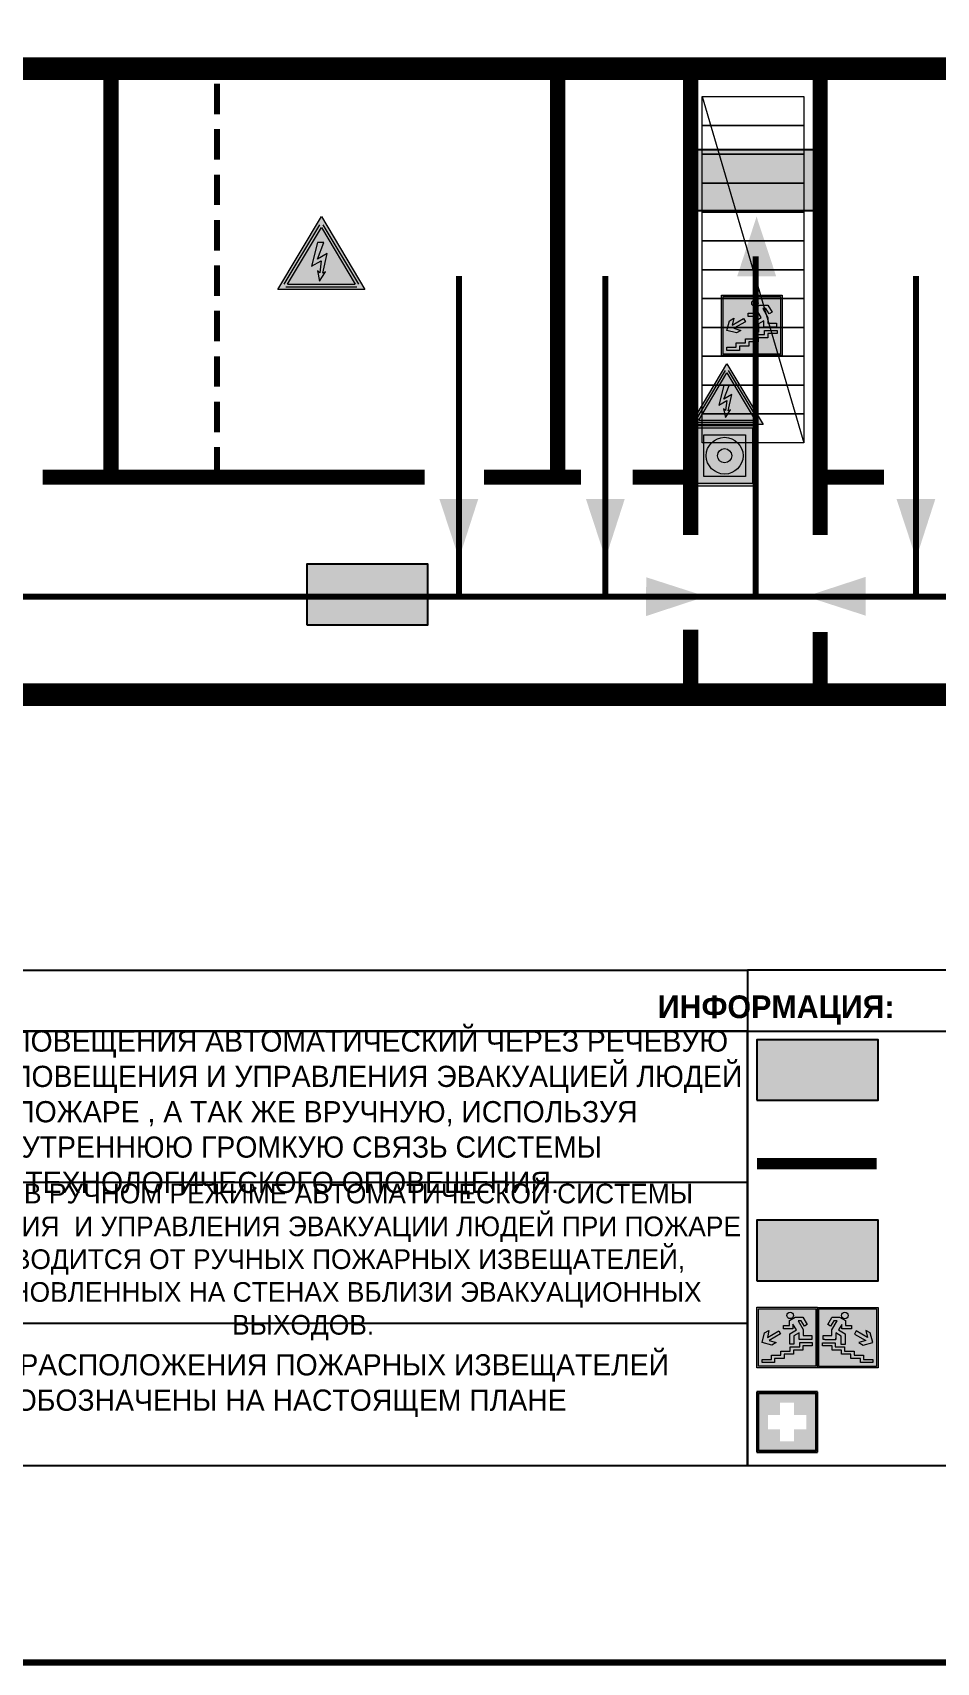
# Model space of a CAD drawing. Header units: millimetres. Extents: x 13114 to 67229, y 22859 to 38520.
# Drawn here: x 37452 to 37571.3, y 25479 to 25694.3 of the extents above; entities that cross this region are included whole.
import ezdxf

# ---------------------------------------------------------------- set-up
doc = ezdxf.new("R2010")
doc.units = ezdxf.units.MM
doc.linetypes.add('{ Wide Dash }', pattern=[12, 4, -2, 4, -2])
doc.layers.add('План_Штампы', color=7, linetype='Continuous')
doc.styles.add('обычный', font='arial.ttf')

# ---------------------------------------------------------------- blocks, each defined once
blk = doc.blocks.new('A$C32E8229D')
at = {"true_color": 0xffffff}
blk.add_hatch(color=7, dxfattribs=at).paths.add_polyline_path([(0, 0), (0, -8), (16, -8), (16, 0)])
h = blk.add_hatch(color=126)
h.paths.add_polyline_path([(0.2, -0.2), (15.8, -0.2), (15.8, -7.8), (0.2, -7.8)])
h.paths.add_polyline_path([(13.49, -2.05), (12.08, -2.05), (11.37, -2.63, 0.162397), (11.29, -2.84), (11.29, -3.63), (10.35, -3.63), (10.35, -4.05), (11.68, -4.05), (11.68, -3.48), (12.26, -4.28), (11.29, -5.1), (11.29, -6.78), (11.85, -6.78), (11.85, -5.44), (12.8, -4.64), (12.8, -5.94), (14.46, -5.94), (14.46, -5.39), (13.45, -5.39), (13.45, -3.97), (12.46, -2.59), (13.15, -2.59), (13.69, -3.34), (14.18, -3)], flags=16)
h.paths.add_polyline_path([(10.74, -1.82, 1), (11.8, -1.82, 1)], flags=16)
h.paths.add_polyline_path([(9.39, -3.59), (5.99, -3.59), (6.56, -3.03), (5.91, -3.03), (5.1, -3.83), (5.91, -4.64), (6.56, -4.64), (5.99, -4.09), (9.39, -4.09)], flags=16)
h.paths.add_polyline_path([(4.29, -1.08), (1.72, -1.08), (1.72, -6.6), (4.29, -6.6)], flags=16)
at = {"color": 126}
blk.add_lwpolyline([(16, -8), (0, -8), (0, 0), (16, 0)], close=True, dxfattribs=at)
blk = doc.blocks.new('A$C3E6D3DDE')
at = {"lineweight": 5}
h = blk.add_hatch(color=40, dxfattribs=at)
h.paths.add_polyline_path([(24.1, 1.45), (16.46, -11.35), (31.74, -11.35)])
h.paths.add_polyline_path([(24.09, -0.46), (30.03, -10.41), (18.14, -10.41)], flags=16)
h.paths.add_polyline_path([(24.54, -3.08), (23.41, -6.02), (25.13, -5.01), (24.33, -8.5), (24.82, -8.27), (23.79, -9.86), (23.4, -8.04), (23.8, -8.43), (24.04, -6.29), (22.39, -7.25), (23.44, -3.08)], flags=0)
h = blk.add_hatch(color=256, dxfattribs=at)
h.paths.add_polyline_path([(24.37, 0.03, 0.567511), (23.82, 0.03), (17.59, -10.4, 0.582454), (17.86, -10.88), (30.32, -10.88, 0.582149), (30.6, -10.4)])
h.paths.add_polyline_path([(24.09, -0.46), (18.14, -10.41), (30.03, -10.41)], flags=16)
h.paths.add_polyline_path([(24.54, -3.08), (23.41, -6.02), (25.13, -5.01), (24.33, -8.5), (24.82, -8.27), (23.79, -9.86), (23.4, -8.04), (23.8, -8.43), (24.04, -6.29), (22.39, -7.25), (23.44, -3.08)], flags=0)
h = blk.add_hatch(color=40, dxfattribs=at)
h.paths.add_polyline_path([(24.09, -0.46), (18.14, -10.41), (30.03, -10.41)])
h.paths.add_polyline_path([(24.82, -8.27), (23.79, -9.86), (23.4, -8.04), (23.8, -8.43), (24.04, -6.29), (22.39, -7.25), (23.44, -3.08), (24.54, -3.08), (23.41, -6.02), (25.13, -5.01), (24.33, -8.5)], flags=16)
at = {"color": 40, "lineweight": 5}
for p, q in [((16.46, -11.35), (24.1, 1.45)), ((24.1, 1.45), (31.74, -11.35))]:
    blk.add_line(p, q, dxfattribs=at)
at = {"lineweight": 5}
for p, q in [((17.59, -10.4), (23.82, 0.03)), ((24.37, 0.03), (30.6, -10.4)), ((18.14, -10.41), (24.09, -0.46)), ((24.09, -0.46), (30.03, -10.41)), ((23.44, -3.08), (22.39, -7.25)), ((23.41, -6.02), (24.54, -3.08)), ((25.13, -5.01), (23.41, -6.02)), ((24.54, -3.08), (23.44, -3.08)), ((24.33, -8.5), (25.13, -5.01)), ((22.39, -7.25), (24.04, -6.29)), ((23.8, -8.43), (23.4, -8.04)), ((23.4, -8.04), (23.79, -9.86)), ((23.79, -9.86), (24.82, -8.27)), ((24.04, -6.29), (23.8, -8.43)), ((24.82, -8.27), (24.33, -8.5)), ((17.86, -10.88), (30.32, -10.88)), ((18.14, -10.41), (30.03, -10.41))]:
    blk.add_line(p, q, dxfattribs=at)
at = {"color": 50, "lineweight": 5}
blk.add_line((31.74, -11.35), (16.46, -11.35), dxfattribs=at)
blk = doc.blocks.new('A$C7B4425F7')
at = {"true_color": 0xffffff}
blk.add_hatch(color=7, dxfattribs=at).paths.add_polyline_path([(0, 0), (-16, 0), (-16, -8), (0, -8)])
h = blk.add_hatch(color=126)
h.paths.add_polyline_path([(-0.2, -0.2), (-15.8, -0.2), (-15.8, -7.8), (-0.2, -7.8)])
h.paths.add_polyline_path([(-11.76, -2.03), (-11.76, -3.66), (-11.17, -3.66, -0.568275), (-11.17, -6.18), (-12.58, -6.18), (-12.58, -2.03)], flags=16)
h.paths.add_polyline_path([(-13.33, -4.12, -0.495768), (-13.59, -6.18), (-15.03, -6.18), (-15.03, -2.03), (-13.59, -2.03, -0.487973)], flags=16)
h.paths.add_polyline_path([(-10.25, -2.03), (-9.48, -2.03), (-9.48, -6.18), (-10.25, -6.18)], flags=16)
h.paths.add_polyline_path([(-13.84, -3.69), (-14.24, -3.69), (-14.24, -3.03), (-13.9, -3.03, -0.692621)], flags=0)
h.paths.add_polyline_path([(-9.15, -2.03), (-8.4, -2.03), (-8.04, -3.07), (-7.68, -2.03), (-6.93, -2.03), (-7.64, -4.1), (-6.93, -6.18), (-7.68, -6.18), (-8.04, -5.14), (-8.4, -6.18), (-9.15, -6.18), (-8.44, -4.1)], flags=16)
h.paths.add_polyline_path([(-11.76, -4.46), (-11.42, -4.46, -0.692621), (-11.36, -5.12), (-11.76, -5.12)], flags=0)
h.paths.add_polyline_path([(-13.9, -5.2), (-14.24, -5.2), (-14.24, -4.55), (-13.84, -4.55, -0.708038)], flags=0)
edge = h.paths.add_edge_path(flags=16)
edge.add_ellipse((-5.51, -4.08), major_axis=(0, 2.05), ratio=0.586184, start_angle=0, end_angle=360)
edge = h.paths.add_edge_path(flags=0)
edge.add_ellipse((-5.51, -4.08), major_axis=(0, 1.14), ratio=0.454828, start_angle=0, end_angle=360)
h.paths.add_polyline_path([(-4.13, -4.96, 0.377264), (-3.48, -4.52, 0.0555), (-3.16, -2.03), (-1.66, -2.03), (-1.66, -4.96), (-0.96, -4.96), (-0.96, -7.01), (-1.75, -7.01), (-1.75, -6.18), (-3.3, -6.18), (-3.3, -7.02), (-4.13, -7.02)], flags=16)
h.paths.add_polyline_path([(-2.73, -2.91), (-2.28, -2.91), (-2.28, -4.96), (-3.05, -4.96, 0.079136)], flags=0)
at = {"color": 126}
blk.add_lwpolyline([(-16, -8), (0, -8), (0, 0), (-16, 0)], close=True, dxfattribs=at)
blk = doc.blocks.new('A$C18900ED3')
h = blk.add_hatch(color=126)
h.paths.add_polyline_path([(-0.18, -0.18), (-7.02, -0.18), (-7.02, -7.02), (-0.18, -7.02)])
h.paths.add_polyline_path([(-5.89, -4.46), (-5.89, -2.77), (-4.46, -2.77), (-4.46, -1.31), (-2.77, -1.31), (-2.77, -2.77), (-1.33, -2.77), (-1.33, -4.46), (-2.77, -4.46), (-2.77, -5.89), (-4.46, -5.89), (-4.46, -4.46)], flags=16)
at = {"color": 126}
for p, q in [((-7.2, 0), (-7.2, -7.2)), ((0, 0), (-7.2, 0)), ((0, -7.2), (0, 0)), ((-7.02, -7.02), (-7.02, -0.18)), ((-7.02, -0.18), (-0.18, -0.18)), ((-0.18, -0.18), (-0.18, -7.02)), ((-7.2, -7.2), (0, -7.2)), ((-0.18, -7.02), (-7.02, -7.02))]:
    blk.add_line(p, q, dxfattribs=at)
blk = doc.blocks.new('вниз 3')
at = {"lineweight": 0, "true_color": 0xffffff}
h = blk.add_hatch(color=7, dxfattribs=at)
h.dxf.hatch_style = 1
h.paths.add_polyline_path([(40997.5, -4475.69), (40997.25, -4475.28), (40995.76, -4476.15), (40995.97, -4475.23), (40995.39, -4475.56), (40995.05, -4476.83), (40996.33, -4477.17), (40996.91, -4476.83), (40996, -4476.55)], flags=0)
h.paths.add_polyline_path([(40999.81, -4473.95), (41000.22, -4473.95), (41000.64, -4474.67), (41001.03, -4474.43), (41000.46, -4473.49), (41000.42, -4473.49), (40999.43, -4473.49), (40998.68, -4473.92), (40998.68, -4474.57), (40997.88, -4474.57), (40997.88, -4475), (40999.14, -4475), (40999.14, -4474.43), (40999.14, -4474.38), (40999.59, -4475.15), (40998.72, -4475.67), (40998.72, -4477.06), (40999.24, -4477.06), (40999.24, -4475.96), (40999.95, -4475.56), (40999.95, -4476.43), (41001.61, -4476.43), (41001.61, -4475.88), (41000.47, -4475.88), (41000.47, -4475.12)], flags=0)
h.paths.add_polyline_path([(40999.2, -4473.24, 1), (40998.35, -4473.24, 1)], flags=0)
h.paths.add_polyline_path([(41000.46, -4477.26), (41001.69, -4477.26), (41001.69, -4476.84), (41000.03, -4476.84), (41000.03, -4477.39), (40998.78, -4477.39), (40998.78, -4477.95), (40997.53, -4477.95), (40997.53, -4478.5), (40996.29, -4478.5), (40996.29, -4479.06), (40995.05, -4479.06), (40995.05, -4479.48), (40995.29, -4479.48), (40996.72, -4479.48), (40996.72, -4478.92), (40997.97, -4478.92), (40997.97, -4478.36), (40999.2, -4478.36), (40999.2, -4477.81), (41000.46, -4477.81)], flags=0)
h.paths.add_polyline_path([(41002.37, -4472.17), (40994.37, -4472.17), (40994.37, -4480.17), (41002.37, -4480.17)])
h.paths.add_polyline_path([(41002.16, -4479.96), (40994.57, -4479.96), (40994.57, -4472.37), (41002.16, -4472.37)], flags=16)
h.paths.add_polyline_path([(41001.61, -4475.88), (41001.61, -4476.43), (40999.95, -4476.43), (40999.95, -4475.56), (40999.24, -4475.96), (40999.24, -4477.06), (40998.72, -4477.06), (40998.72, -4475.67), (40999.59, -4475.15), (40999.14, -4474.38), (40999.14, -4474.43), (40999.14, -4475), (40997.88, -4475), (40997.88, -4474.57), (40998.68, -4474.57), (40998.68, -4473.92), (40999.43, -4473.49), (41000.42, -4473.49), (41000.46, -4473.49), (41001.03, -4474.43), (41000.64, -4474.67), (41000.22, -4473.95), (40999.81, -4473.95), (41000.47, -4475.12), (41000.47, -4475.88)], flags=0)
h.paths.add_polyline_path([(41001.69, -4476.84), (41001.69, -4477.26), (41000.46, -4477.26), (41000.46, -4477.81), (40999.2, -4477.81), (40999.2, -4478.36), (40997.97, -4478.36), (40997.97, -4478.92), (40996.72, -4478.92), (40996.72, -4479.48), (40995.05, -4479.48), (40995.05, -4479.06), (40996.29, -4479.06), (40996.29, -4478.5), (40997.53, -4478.5), (40997.53, -4477.95), (40998.78, -4477.95), (40998.78, -4477.39), (41000.03, -4477.39), (41000.03, -4476.84)], flags=0)
h.paths.add_polyline_path([(40998.35, -4473.24, -1), (40999.2, -4473.24, -1)], flags=0)
h.paths.add_polyline_path([(40997.5, -4475.69), (40996, -4476.55), (40996.91, -4476.83), (40996.33, -4477.17), (40995.05, -4476.83), (40995.39, -4475.56), (40995.97, -4475.23), (40995.76, -4476.15), (40997.25, -4475.28)], flags=0)
at = {"lineweight": 0}
h = blk.add_hatch(color=126, dxfattribs=at)
h.dxf.hatch_style = 1
h.paths.add_polyline_path([(41002.16, -4472.37), (40994.57, -4472.37), (40994.57, -4479.96), (41002.16, -4479.96)])
h.paths.add_polyline_path([(40995.97, -4475.23), (40995.76, -4476.15), (40997.25, -4475.28), (40997.5, -4475.69), (40996, -4476.55), (40996.91, -4476.83), (40996.33, -4477.17), (40995.05, -4476.83), (40995.39, -4475.56)], flags=16)
h.paths.add_polyline_path([(40997.88, -4474.57), (40998.68, -4474.57), (40998.68, -4473.92), (40999.43, -4473.49), (41000.42, -4473.49), (41000.46, -4473.49), (41001.03, -4474.43), (41000.64, -4474.67), (41000.22, -4473.95), (40999.81, -4473.95), (41000.47, -4475.12), (41000.47, -4475.88), (41001.61, -4475.88), (41001.61, -4476.43), (40999.95, -4476.43), (40999.95, -4475.56), (40999.24, -4475.96), (40999.24, -4477.06), (40998.72, -4477.06), (40998.72, -4475.67), (40999.59, -4475.15), (40999.14, -4474.38), (40999.14, -4474.43), (40999.14, -4475), (40997.88, -4475)], flags=16)
h.paths.add_polyline_path([(40998.35, -4473.24, -1), (40999.2, -4473.24, -1)], flags=16)
h.paths.add_polyline_path([(40997.53, -4477.95), (40998.78, -4477.95), (40998.78, -4477.39), (41000.03, -4477.39), (41000.03, -4476.84), (41001.69, -4476.84), (41001.69, -4477.26), (41000.46, -4477.26), (41000.46, -4477.81), (40999.2, -4477.81), (40999.2, -4478.36), (40997.97, -4478.36), (40997.97, -4478.92), (40996.72, -4478.92), (40996.72, -4479.48), (40995.05, -4479.48), (40995.05, -4479.06), (40996.29, -4479.06), (40996.29, -4478.5), (40997.53, -4478.5)], flags=16)
at = {"lineweight": 0, "true_color": 0xffffff}
h = blk.add_hatch(color=7, dxfattribs=at)
h.dxf.hatch_style = 1
h.paths.add_polyline_path([(40999.2, -4473.24, 1), (40998.35, -4473.24, 1)])
h.paths.add_polyline_path([(40999.81, -4473.95), (41000.22, -4473.95), (41000.64, -4474.67), (41001.03, -4474.43), (41000.46, -4473.49), (41000.42, -4473.49), (40999.43, -4473.49), (40998.68, -4473.92), (40998.68, -4474.57), (40997.88, -4474.57), (40997.88, -4475), (40999.14, -4475), (40999.14, -4474.43), (40999.14, -4474.38), (40999.59, -4475.15), (40998.72, -4475.67), (40998.72, -4477.06), (40999.24, -4477.06), (40999.24, -4475.96), (40999.95, -4475.56), (40999.95, -4476.43), (41001.61, -4476.43), (41001.61, -4475.88), (41000.47, -4475.88), (41000.47, -4475.12)])
h.paths.add_polyline_path([(40999.2, -4477.81), (41000.46, -4477.81), (41000.46, -4477.26), (41001.69, -4477.26), (41001.69, -4476.84), (41000.03, -4476.84), (41000.03, -4477.39), (40998.78, -4477.39), (40998.78, -4477.95), (40997.53, -4477.95), (40997.53, -4478.5), (40996.29, -4478.5), (40996.29, -4479.06), (40995.05, -4479.06), (40995.05, -4479.48), (40995.29, -4479.48), (40996.72, -4479.48), (40996.72, -4478.92), (40997.97, -4478.92), (40997.97, -4478.36), (40999.2, -4478.36)])
h.paths.add_polyline_path([(40997.5, -4475.69), (40997.25, -4475.28), (40995.76, -4476.15), (40995.97, -4475.23), (40995.39, -4475.56), (40995.05, -4476.83), (40996.33, -4477.17), (40996.91, -4476.83), (40996, -4476.55)])
at = {"color": 126, "lineweight": 0}
for points in [[(40994.37, -4472.17), (41002.37, -4472.17), (41002.37, -4480.17), (40994.37, -4480.17)], [(40994.57, -4472.37), (41002.16, -4472.37), (41002.16, -4479.96), (40994.57, -4479.96)]]:
    blk.add_lwpolyline(points, close=True, dxfattribs=at)
for points in [[(40995.05, -4476.83), (40995.39, -4475.56), (40995.97, -4475.23), (40995.76, -4476.15), (40997.25, -4475.28), (40997.5, -4475.69), (40996, -4476.55), (40996.91, -4476.83), (40996.33, -4477.17), (40995.05, -4476.83)], [(40999.14, -4474.43), (40999.14, -4475), (40997.88, -4475), (40997.88, -4474.57), (40998.68, -4474.57), (40998.68, -4473.92), (40999.43, -4473.49), (41000.42, -4473.49), (41000.46, -4473.49), (41001.03, -4474.43), (41000.64, -4474.67), (41000.22, -4473.95), (40999.81, -4473.95), (41000.47, -4475.12), (41000.47, -4475.88), (41001.61, -4475.88), (41001.61, -4476.43), (40999.95, -4476.43), (40999.95, -4475.56), (40999.24, -4475.96), (40999.24, -4477.06), (40998.72, -4477.06), (40998.72, -4475.67), (40999.59, -4475.15), (40999.14, -4474.38), (40999.14, -4474.43)], [(40995.29, -4479.48), (40995.05, -4479.48), (40995.05, -4479.06), (40996.29, -4479.06), (40996.29, -4478.5), (40997.53, -4478.5), (40997.53, -4477.95), (40998.78, -4477.95), (40998.78, -4477.39), (41000.03, -4477.39), (41000.03, -4476.84), (41001.69, -4476.84), (41001.69, -4477.26), (41000.46, -4477.26), (41000.46, -4477.81), (40999.2, -4477.81), (40999.2, -4478.36), (40997.97, -4478.36), (40997.97, -4478.92), (40996.72, -4478.92), (40996.72, -4479.48), (40995.05, -4479.48)]]:
    blk.add_lwpolyline(points, dxfattribs=at)
blk.add_circle((40998.77, -4473.24), 0.426, dxfattribs=at)
blk = doc.blocks.new('вниз')
at = {"lineweight": 0, "true_color": 0xffffff}
h = blk.add_hatch(color=7, dxfattribs=at)
h.dxf.hatch_style = 1
h.paths.add_polyline_path([(40994.51, -4472.22), (40986.51, -4472.22), (40986.51, -4480.22), (40994.51, -4480.22)])
h.paths.add_polyline_path([(40994.31, -4472.42), (40994.31, -4480.01), (40986.71, -4480.01), (40986.71, -4472.42)], flags=16)
h.paths.add_polyline_path([(40988.43, -4473.53), (40989.43, -4473.53), (40990.19, -4473.96), (40990.19, -4474.6), (40991, -4474.6), (40991, -4475.06), (40989.73, -4475.06), (40989.73, -4474.46), (40989.3, -4475.18), (40990.17, -4475.7), (40990.17, -4477.11), (40989.63, -4477.11), (40989.63, -4476.01), (40988.94, -4475.59), (40988.94, -4476.46), (40988.94, -4476.46), (40987.47, -4476.46), (40987.26, -4476.46), (40987.26, -4475.92), (40988.4, -4475.92), (40988.4, -4475.2), (40989.1, -4473.99), (40988.66, -4473.99), (40988.24, -4474.7), (40987.86, -4474.47), (40988.41, -4473.56)], flags=0)
h.paths.add_polyline_path([(40990.55, -4473.29, -1), (40989.69, -4473.29, -1)], flags=0)
h.paths.add_polyline_path([(40988.85, -4476.89), (40988.85, -4477.43), (40990.1, -4477.43), (40990.1, -4477.99), (40991.34, -4477.99), (40991.34, -4478.54), (40992.59, -4478.54), (40992.59, -4479.09), (40993.83, -4479.09), (40993.83, -4479.52), (40992.17, -4479.52), (40992.17, -4478.97), (40990.91, -4478.97), (40990.91, -4478.41), (40989.68, -4478.41), (40989.68, -4477.86), (40988.43, -4477.86), (40988.43, -4477.31), (40987.6, -4477.31), (40987.18, -4477.31), (40987.18, -4476.89)], flags=0)
h.paths.add_polyline_path([(40991.61, -4475.33), (40993.12, -4476.2), (40992.9, -4475.27), (40993.48, -4475.6), (40993.83, -4476.88), (40992.56, -4477.22), (40991.97, -4476.88), (40992.9, -4476.61), (40991.38, -4475.74), (40991.58, -4475.39)], flags=0)
h.paths.add_polyline_path([(40990.19, -4473.96), (40989.43, -4473.53), (40988.43, -4473.53), (40988.41, -4473.56), (40987.86, -4474.47), (40988.24, -4474.7), (40988.66, -4473.99), (40989.1, -4473.99), (40988.4, -4475.2), (40988.4, -4475.92), (40987.26, -4475.92), (40987.26, -4476.46), (40987.47, -4476.46), (40988.94, -4476.46), (40988.94, -4476.27), (40988.94, -4475.59), (40989.63, -4476.01), (40989.63, -4477.11), (40990.17, -4477.11), (40990.17, -4475.7), (40989.3, -4475.18), (40989.73, -4474.46), (40989.73, -4475.06), (40991, -4475.06), (40991, -4474.6), (40990.19, -4474.6)], flags=0)
h.paths.add_polyline_path([(40990.55, -4473.29, 1), (40989.69, -4473.29, 1)], flags=0)
h.paths.add_polyline_path([(40991.61, -4475.33), (40991.58, -4475.39), (40991.38, -4475.74), (40992.9, -4476.61), (40991.97, -4476.88), (40992.56, -4477.22), (40993.83, -4476.88), (40993.48, -4475.6), (40992.9, -4475.27), (40993.12, -4476.2)], flags=0)
h.paths.add_polyline_path([(40990.1, -4477.43), (40988.85, -4477.43), (40988.85, -4476.89), (40987.18, -4476.89), (40987.18, -4477.31), (40987.6, -4477.31), (40988.43, -4477.31), (40988.43, -4477.86), (40989.68, -4477.86), (40989.68, -4478.41), (40990.91, -4478.41), (40990.91, -4478.97), (40992.17, -4478.97), (40992.17, -4479.52), (40993.83, -4479.52), (40993.83, -4479.09), (40992.59, -4479.09), (40992.59, -4478.54), (40991.34, -4478.54), (40991.34, -4477.99), (40990.1, -4477.99)], flags=0)
at = {"lineweight": 0}
h = blk.add_hatch(color=126, dxfattribs=at)
h.dxf.hatch_style = 1
h.paths.add_polyline_path([(40994.31, -4472.42), (40986.71, -4472.42), (40986.71, -4480.01), (40994.31, -4480.01)])
h.paths.add_polyline_path([(40988.43, -4473.53), (40989.43, -4473.53), (40990.19, -4473.96), (40990.19, -4474.6), (40991, -4474.6), (40991, -4475.06), (40989.73, -4475.06), (40989.73, -4474.46), (40989.3, -4475.18), (40990.17, -4475.7), (40990.17, -4477.11), (40989.63, -4477.11), (40989.63, -4476.01), (40988.94, -4475.59), (40988.94, -4476.46), (40988.94, -4476.46), (40987.47, -4476.46), (40987.26, -4476.46), (40987.26, -4475.92), (40988.4, -4475.92), (40988.4, -4475.2), (40989.1, -4473.99), (40988.66, -4473.99), (40988.24, -4474.7), (40987.86, -4474.47), (40988.41, -4473.56)], flags=16)
h.paths.add_polyline_path([(40990.55, -4473.29, -1), (40989.69, -4473.29, -1)], flags=16)
h.paths.add_polyline_path([(40988.85, -4476.89), (40988.85, -4477.43), (40990.1, -4477.43), (40990.1, -4477.99), (40991.34, -4477.99), (40991.34, -4478.54), (40992.59, -4478.54), (40992.59, -4479.09), (40993.83, -4479.09), (40993.83, -4479.52), (40992.17, -4479.52), (40992.17, -4478.97), (40990.91, -4478.97), (40990.91, -4478.41), (40989.68, -4478.41), (40989.68, -4477.86), (40988.43, -4477.86), (40988.43, -4477.31), (40987.6, -4477.31), (40987.18, -4477.31), (40987.18, -4476.89)], flags=16)
h.paths.add_polyline_path([(40991.61, -4475.33), (40993.12, -4476.2), (40992.9, -4475.27), (40993.48, -4475.6), (40993.83, -4476.88), (40992.56, -4477.22), (40991.97, -4476.88), (40992.9, -4476.61), (40991.38, -4475.74), (40991.58, -4475.39)], flags=16)
at = {"lineweight": 0, "true_color": 0xffffff}
h = blk.add_hatch(color=7, dxfattribs=at)
h.dxf.hatch_style = 1
h.paths.add_polyline_path([(40989.73, -4474.46), (40989.73, -4475.06), (40991, -4475.06), (40991, -4474.6), (40990.19, -4474.6), (40990.19, -4473.96), (40989.43, -4473.53), (40988.43, -4473.53), (40988.41, -4473.56), (40987.86, -4474.47), (40988.24, -4474.7), (40988.66, -4473.99), (40989.1, -4473.99), (40988.4, -4475.2), (40988.4, -4475.92), (40987.26, -4475.92), (40987.26, -4476.46), (40987.47, -4476.46), (40988.94, -4476.46), (40988.94, -4475.59), (40989.63, -4476.01), (40989.63, -4477.11), (40990.17, -4477.11), (40990.17, -4475.7), (40989.3, -4475.18)])
h.paths.add_polyline_path([(40989.69, -4473.29, 1), (40990.55, -4473.29, 1)])
h.paths.add_polyline_path([(40991.61, -4475.33), (40991.58, -4475.39), (40991.38, -4475.74), (40992.9, -4476.61), (40991.97, -4476.88), (40992.56, -4477.22), (40993.83, -4476.88), (40993.48, -4475.6), (40992.9, -4475.27), (40993.12, -4476.2)])
h.paths.add_polyline_path([(40990.1, -4477.43), (40988.85, -4477.43), (40988.85, -4476.89), (40987.18, -4476.89), (40987.18, -4477.31), (40987.6, -4477.31), (40988.43, -4477.31), (40988.43, -4477.86), (40989.68, -4477.86), (40989.68, -4478.41), (40990.91, -4478.41), (40990.91, -4478.97), (40992.17, -4478.97), (40992.17, -4479.52), (40993.83, -4479.52), (40993.83, -4479.09), (40992.59, -4479.09), (40992.59, -4478.54), (40991.34, -4478.54), (40991.34, -4477.99), (40990.1, -4477.99)])
at = {"color": 126, "lineweight": 0}
for points in [[(40986.51, -4472.22), (40994.51, -4472.22), (40994.51, -4480.22), (40986.51, -4480.22)], [(40986.71, -4472.42), (40994.31, -4472.42), (40994.31, -4480.01), (40986.71, -4480.01)]]:
    blk.add_lwpolyline(points, close=True, dxfattribs=at)
for points in [[(40987.47, -4476.46), (40987.26, -4476.46), (40987.26, -4475.92), (40988.4, -4475.92), (40988.4, -4475.2), (40989.1, -4473.99), (40988.66, -4473.99), (40988.24, -4474.7), (40987.86, -4474.47), (40988.41, -4473.56), (40988.43, -4473.53), (40989.43, -4473.53), (40990.19, -4473.96), (40990.19, -4474.6), (40991, -4474.6), (40991, -4475.06), (40989.73, -4475.06), (40989.73, -4474.46), (40989.3, -4475.18), (40990.17, -4475.7), (40990.17, -4477.11), (40989.63, -4477.11), (40989.63, -4476.01), (40988.94, -4475.59), (40988.94, -4476.46)], [(40991.58, -4475.39), (40991.38, -4475.74), (40992.9, -4476.61), (40991.97, -4476.88), (40992.56, -4477.22), (40993.83, -4476.88), (40993.48, -4475.6), (40992.9, -4475.27), (40993.12, -4476.2), (40991.61, -4475.33), (40991.58, -4475.39)], [(40987.6, -4477.31), (40987.18, -4477.31), (40987.18, -4476.89), (40988.85, -4476.89), (40988.85, -4477.43), (40990.1, -4477.43), (40990.1, -4477.99), (40991.34, -4477.99), (40991.34, -4478.54), (40992.59, -4478.54), (40992.59, -4479.09), (40993.83, -4479.09), (40993.83, -4479.52), (40992.17, -4479.52), (40992.17, -4478.97), (40990.91, -4478.97), (40990.91, -4478.41), (40989.68, -4478.41), (40989.68, -4477.86), (40988.43, -4477.86), (40988.43, -4477.31), (40987.6, -4477.31)], [(40987.47, -4476.46), (40988.94, -4476.46), (40988.94, -4476.27)]]:
    blk.add_lwpolyline(points, dxfattribs=at)
blk.add_circle((40990.12, -4473.29), 0.432, dxfattribs=at)
blk = doc.blocks.new('A$C54414219')
at = {"true_color": 0xffffff}
h = blk.add_hatch(color=7, dxfattribs=at)
h.paths.add_polyline_path([(2.39, -9.45), (2.39, -18.3), (11.23, -18.3), (11.23, -9.45)], flags=0)
h.paths.add_polyline_path([(10.71, -13.87, -1), (2.92, -13.87, -1)], flags=0)
h.paths.add_polyline_path([(8.3, -13.87, -1), (5.33, -13.87, -1)], flags=0)
h.paths.add_polyline_path([(0.41, -7.47), (0.41, -20.27), (13.21, -20.27), (13.21, -7.47)])
h.paths.add_polyline_path([(0.92, -19.77), (12.71, -19.77), (12.71, -7.98), (0.92, -7.98)], flags=16)
h.paths.add_polyline_path([(11.23, -9.45), (11.23, -18.3), (2.39, -18.3), (2.39, -9.45)], flags=0)
at = {"lineweight": 5}
h = blk.add_hatch(color=242, dxfattribs=at)
h.paths.add_polyline_path([(12.71, -7.98), (0.92, -7.98), (0.92, -19.77), (12.71, -19.77)])
h.paths.add_polyline_path([(11.23, -18.3), (2.39, -18.3), (2.39, -9.45), (11.23, -9.45)], flags=16)
h.paths.add_polyline_path([(10.71, -13.87, -1), (2.92, -13.87, -1)], flags=0)
h.paths.add_polyline_path([(8.3, -13.87, -1), (5.33, -13.87, -1)], flags=0)
at = {"true_color": 0xffffff}
h = blk.add_hatch(color=7, dxfattribs=at)
h.paths.add_polyline_path([(2.39, -9.45), (2.39, -18.3), (11.23, -18.3), (11.23, -9.45)])
h.paths.add_polyline_path([(10.71, -13.87, -1), (2.92, -13.87, -1)], flags=16)
h.paths.add_polyline_path([(8.3, -13.87, -1), (5.33, -13.87, -1)], flags=0)
at = {"lineweight": 5}
h = blk.add_hatch(color=242, dxfattribs=at)
h.paths.add_polyline_path([(2.92, -13.87, 1), (10.71, -13.87, 1)])
h.paths.add_polyline_path([(8.3, -13.87, -1), (5.33, -13.87, -1)], flags=16)
at = {"color": 242, "lineweight": 5}
for p, q in [((0.41, -20.27), (0.41, -7.47)), ((0.41, -7.47), (13.21, -7.47)), ((0.41, -7.47), (13.21, -7.47)), ((13.21, -20.27), (13.21, -7.47)), ((0.41, -20.27), (13.21, -20.27))]:
    blk.add_line(p, q, dxfattribs=at)
for points in [[(0.92, -7.98), (12.71, -7.98), (12.71, -19.77), (0.92, -19.77)], [(2.39, -9.45), (11.23, -9.45), (11.23, -18.3), (2.39, -18.3)]]:
    blk.add_lwpolyline(points, close=True, dxfattribs=at)
for radius in [3.89, 1.49]:
    blk.add_circle((6.81, -13.87), radius, dxfattribs=at)

msp = doc.modelspace()

# ---------------------------------------------------------------- linework, layer by layer
at = {"color": 6, "lineweight": 100}
for points in [[(37115.63, 25874), (37715.63, 25874), (37715.63, 25479), (37115.63, 25479)], [(37115.63, 25479), (37715.63, 25479), (37715.63, 25084), (37115.63, 25084)]]:
    msp.add_lwpolyline(points, close=True, dxfattribs=at)
at = {"lineweight": 100}
for points, const_width in [([(37380.4, 25753.76), (37380.4, 25797.74), (37141.15, 25797.74), (37141.15, 25722.35), (37271.22, 25722.35), (37271.22, 25592.43), (37380.4, 25592.43), (37380.4, 25606.82), (37691.18, 25606.82), (37691.18, 25689.49), (37380.4, 25689.49), (37380.4, 25753.93)], 3), ([(37462.36, 25635.54), (37462.36, 25689.28)], 2), ([(37521.33, 25635.54), (37521.33, 25688.95)], 2), ([(37531.24, 25635.54), (37538.88, 25635.54), (37538.88, 25688.3), (37538.88, 25627.9)], 2), ([(37555.97, 25627.9), (37555.97, 25688.62)], 2), ([(37453.34, 25635.54), (37503.78, 25635.54)], 2), ([(37511.58, 25635.54), (37524.42, 25635.54)], 2), ([(37555.97, 25635.54), (37564.41, 25635.54)], 2), ([(37538.88, 25615.42), (37538.88, 25607.08)], 2), ([(37555.97, 25615.09), (37555.97, 25606.75)], 2)]:
    msp.add_lwpolyline(points, dxfattribs=dict(at, const_width=const_width))
at = {"linetype": '{ Wide Dash }', "lineweight": 100}
msp.add_lwpolyline([(37476.39, 25635.5), (37476.39, 25687.99)], dxfattribs=at)
at = {"lineweight": 0}
for points in [[(37553.83, 25685.82), (37553.83, 25682.01), (37540.41, 25682.01), (37540.41, 25685.82)], [(37553.83, 25682.01), (37553.83, 25678.2), (37540.41, 25678.2), (37540.41, 25682.01)], [(37553.83, 25678.2), (37553.83, 25674.39), (37540.41, 25674.39), (37540.41, 25678.2)], [(37553.83, 25674.39), (37553.83, 25670.57), (37540.41, 25670.57), (37540.41, 25674.39)], [(37553.83, 25670.57), (37553.83, 25666.76), (37540.41, 25666.76), (37540.41, 25670.57)], [(37553.83, 25666.76), (37553.83, 25662.95), (37540.41, 25662.95), (37540.41, 25666.76)], [(37553.83, 25662.95), (37553.83, 25659.14), (37540.41, 25659.14), (37540.41, 25662.95)], [(37553.83, 25659.14), (37553.83, 25655.33), (37540.41, 25655.33), (37540.41, 25659.14)], [(37553.83, 25655.33), (37553.83, 25651.52), (37540.41, 25651.52), (37540.41, 25655.33)], [(37553.83, 25651.52), (37553.83, 25647.71), (37540.41, 25647.71), (37540.41, 25651.52)], [(37553.83, 25647.71), (37553.83, 25643.9), (37540.41, 25643.9), (37540.41, 25647.71)], [(37553.83, 25643.9), (37553.83, 25640.09), (37540.41, 25640.09), (37540.41, 25643.9)]]:
    msp.add_lwpolyline(points, close=True, dxfattribs=at)
msp.add_lwpolyline([(37540.41, 25685.82), (37553.83, 25640.09)], dxfattribs=at)
at = {"color": 126, "lineweight": 100, "true_color": 0x008754}
for points in [[(37547.5, 25619.8), (37547.5, 25664.69)], [(37508.26, 25662.08), (37508.26, 25619.8)], [(37527.6, 25662.08), (37527.6, 25619.8)], [(37568.6, 25662.08), (37568.6, 25619.8)], [(37372.03, 25619.8), (37682.96, 25619.8), (37682.96, 25653.03)]]:
    msp.add_lwpolyline(points, dxfattribs=at)
for points in [[(37424.65, 25570.42), (37546.37, 25570.42), (37546.37, 25504.97), (37424.65, 25504.97)], [(37424.65, 25570.42), (37546.37, 25570.42), (37546.37, 25562.37), (37424.65, 25562.37)], [(37546.37, 25562.37), (37690.13, 25562.37), (37690.13, 25570.42), (37546.37, 25570.42)], [(37424.65, 25562.37), (37546.37, 25562.37), (37546.37, 25542.38), (37424.65, 25542.38)], [(37546.37, 25562.37), (37690.13, 25562.37), (37690.13, 25504.97), (37546.37, 25504.97)], [(37546.37, 25542.38), (37424.65, 25542.38), (37424.65, 25523.8), (37546.37, 25523.8)]]:
    msp.add_lwpolyline(points, close=True)
at = {"color": 126, "lineweight": 80, "true_color": 0x008754, "const_width": 1.5}
msp.add_lwpolyline([(37563.42, 25544.87), (37547.62, 25544.87)], dxfattribs=at)
at = {"layer": 'План_Штампы', "color": 126, "true_color": 0x008754}
for points in [[(37550.17, 25662.07), (37545.03, 25662.08), (37547.58, 25669.96)], [(37505.71, 25632.68), (37510.84, 25632.67), (37508.3, 25624.79)], [(37525.05, 25632.68), (37530.18, 25632.67), (37527.64, 25624.79)], [(37566.05, 25632.68), (37571.18, 25632.67), (37568.64, 25624.79)], [(37533, 25617.2), (37533.01, 25622.33), (37540.89, 25619.79)], [(37562, 25622.38), (37561.99, 25617.25), (37554.11, 25619.8)]]:
    msp.add_solid(points, dxfattribs=at)

# ---------------------------------------------------------------- block references
for name, p, xscale, yscale, zscale in [('A$C3E6D3DDE', (37472, 25668.87), 0.7525143296743408, 0.7525143296743408, 0.7525143296743408), ('A$C3E6D3DDE', (37528.61, 25649.6), 0.625, 0.625, 0.625), ('A$C54414219', (37539.11, 25647.05), 0.625, 0.625, 0.625), ('A$C18900ED3', (37555.62, 25514.75), 1.111111111007631, 1.111111111007631, 1.111111111007631)]:
    msp.add_blockref(name, p, dxfattribs=dict(xscale=xscale, yscale=yscale, zscale=zscale))
at = {"color": 126, "true_color": 0x008754}
for name, p in [('вниз 3', (-3451.4, 30131.77)), ('вниз 3', (-3446.75, 29998.07)), ('вниз', (-3430.89, 29998.11)), ('вниз', (-3430.89, 29998.11))]:
    msp.add_blockref(name, p, dxfattribs=at)
at = {"layer": 'План_Штампы'}
for p in [(37555.45, 25678.77), (37563.62, 25561.24)]:
    msp.add_blockref('A$C7B4425F7', p, dxfattribs=at)
at = {"layer": 'План_Штампы', "color": 126, "true_color": 0x008754, "xscale": -1}
for p in [(37504.2, 25624.06), (37563.62, 25537.41)]:
    msp.add_blockref('A$C32E8229D', p, dxfattribs=at)

# ---------------------------------------------------------------- texts
at = {"lineweight": 0, "attachment_point": 5, "style": 'обычный'}
for s, insert, char_height, width in [('{\\fProxima Nova Rg|b1|i0|c204|p2;ИНФОРМАЦИЯ:\\H1.1997x; }', (37550.17, 25565.16), 3, 175.1736), ('{\\fProxima Nova Rg|b0|i0|c204|p2;СПОСОБ ОПОВЕЩЕНИЯ АВТОМАТИЧЕСКИЙ ЧЕРЕЗ РЕЧЕВУЮ СИСТЕМУ ОПОВЕЩЕНИЯ И УПРАВЛЕНИЯ ЭВАКУАЦИЕЙ ЛЮДЕЙ ПРИ ПОЖАРЕ , А ТАК ЖЕ ВРУЧНУЮ, ИСПОЛЬЗУЯ ВНУТРЕННЮЮ ГРОМКУЮ СВЯЗЬ СИСТЕМЫ ТЕХНОЛОГИЧЕСКОГО ОПОВЕЩЕНИЯ.}', (37486.27, 25551.33), 2.8, 118.5618), ('{\\fProxima Nova Rg|b0|i0|c204|p2;\\P\\pt7.8;ЗАПУСК В РУЧНОМ РЕЖИМЕ АВТОМАТИЧЕСКОЙ СИСТЕМЫ ОПОВЕЩЕНИЯ  И УПРАВЛЕНИЯ ЭВАКУАЦИИ ЛЮДЕЙ ПРИ ПОЖАРЕ ПРОИЗВОДИТСЯ ОТ РУЧНЫХ ПОЖАРНЫХ ИЗВЕЩАТЕЛЕЙ, УСТАНАНОВЛЕННЫХ НА СТЕНАХ ВБЛИЗИ ЭВАКУАЦИОННЫХ ВЫХОДОВ. }', (37487.72, 25534.05), 2.6, 121.7868), ('\\pt8.4;{\\fProxima Nova Rg|b0|i0|c204|p2;\\PМЕСТА РАСПОЛОЖЕНИЯ ПОЖАРНЫХ ИЗВЕЩАТЕЛЕЙ ОБОЗНАЧЕНЫ НА НАСТОЯЩЕМ ПЛАНЕ}', (37486.08, 25517.9), 2.8, 118.5618)]:
    msp.add_mtext(s, dxfattribs=dict(at, insert=insert, char_height=char_height, width=width))

doc.saveas('drawing.dxf')
